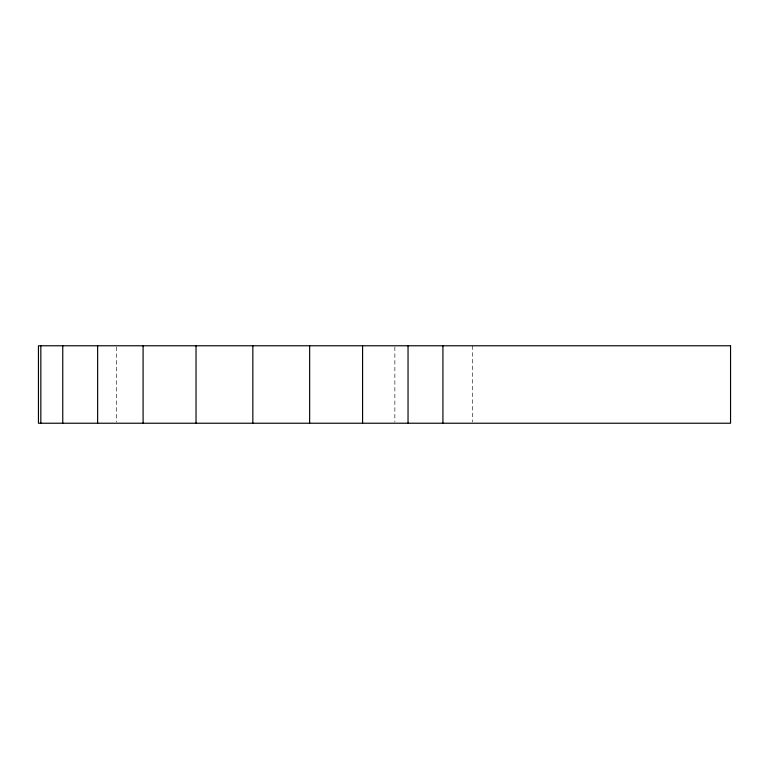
<?xml version="1.0" encoding="UTF-8"?>
<svg xmlns="http://www.w3.org/2000/svg" width="769" height="769" viewBox="0 0 769 769"><rect width="100%" height="100%" fill="white"/><g stroke="black" fill="none" stroke-linecap="round" stroke-linejoin="round"><path stroke-width="0.58" stroke-dasharray="3.85 2.88" d="M472.329 345.771L472.329 422.037M394.862 346.963L394.862 422.037M116.475 346.963L116.475 422.037"/><path stroke-width="1.15" d="M442.925 345.771L442.925 423.229M408.041 345.771L408.041 423.229M362.584 345.771L362.584 423.229M309.647 345.771L309.647 423.229M252.838 345.771L252.838 423.229M196.028 345.771L196.028 423.229M143.092 345.771L143.092 423.229M97.634 345.771L97.634 423.229M62.76 345.771L62.76 423.229M40.834 345.771L40.834 423.229M730.55 345.771L38.45 345.771L38.45 423.229L730.55 423.229L730.55 345.771"/></g></svg>
